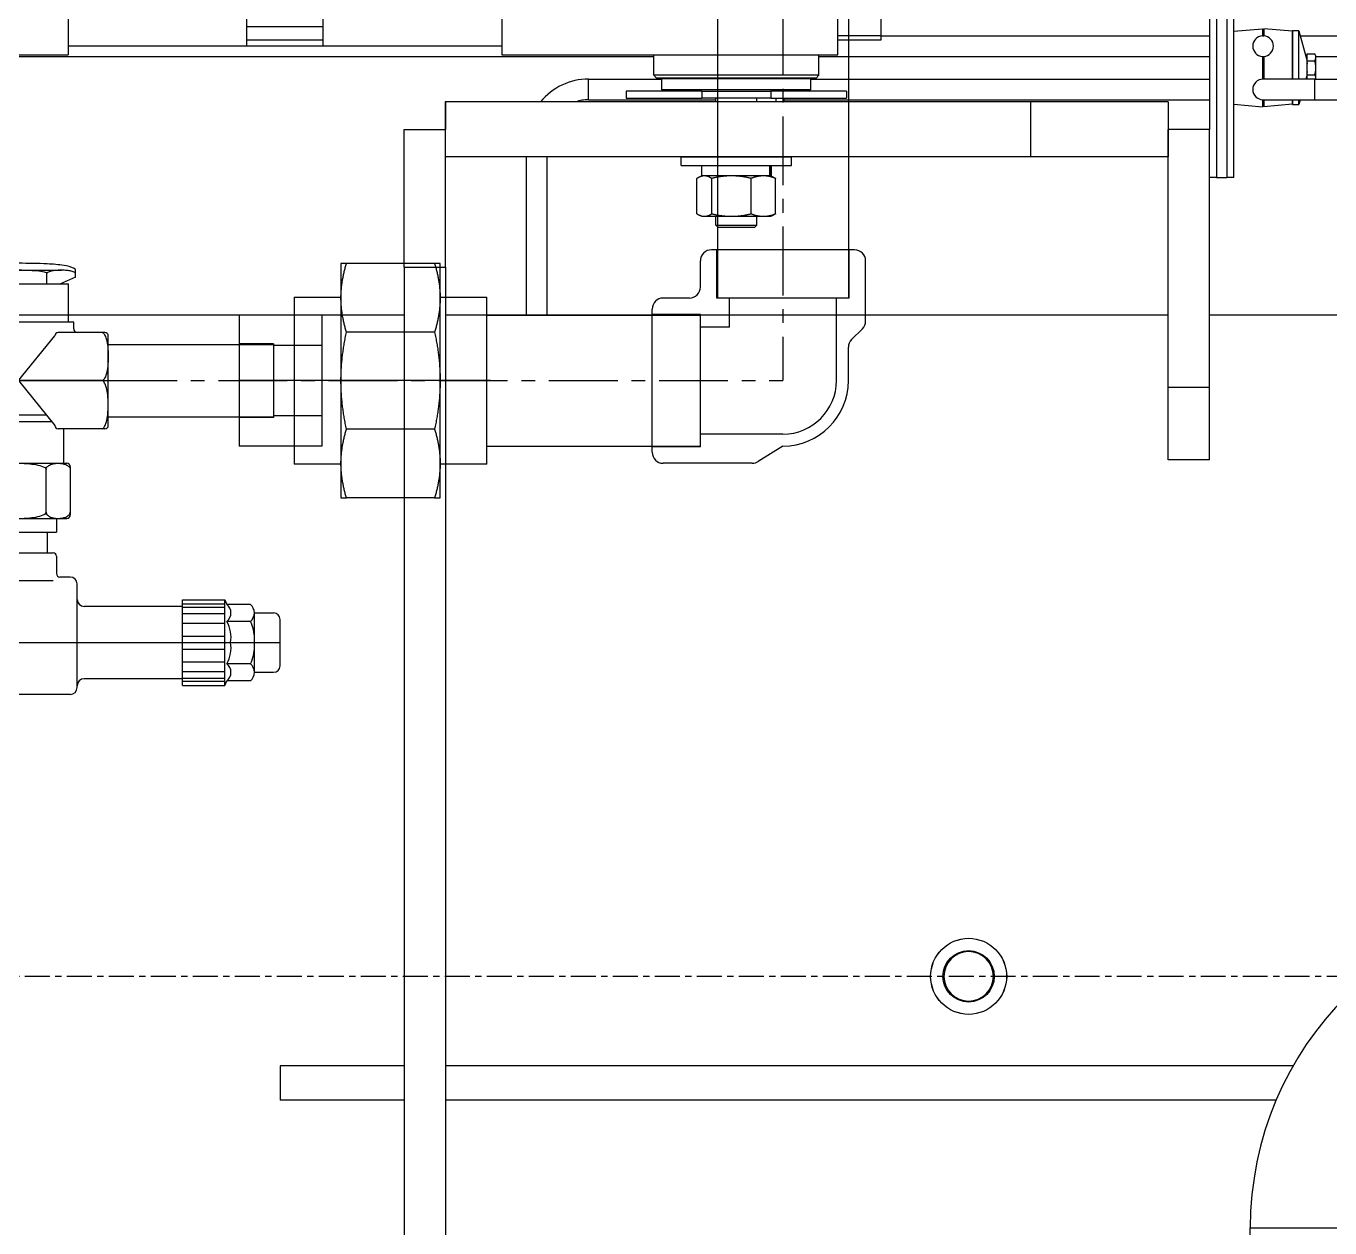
# Model space of a CAD drawing. Header units: inches. Extents: x -883 to 808, y -248 to 1051.
# Drawn here: x 266.27 to 289.94, y -154.24 to -132.43 of the extents above; entities that cross this region are included whole.
import ezdxf
from ezdxf.enums import TextEntityAlignment as Align

# ---------------------------------------------------------------- set-up
doc = ezdxf.new("R2010")
doc.units = ezdxf.units.IN
doc.header["$MEASUREMENT"] = 0
doc.linetypes.add('CENTER', pattern=[2, 1.25, -0.25, 0.25, -0.25])
doc.linetypes.add('CHAIN', pattern=[0.7087, 0.4724, -0.0591, 0.1181, -0.0591])
doc.layers.get('0').update_dxf_attribs({"linetype": 'CONTINUOUS'})
doc.layers.add('EQUIPMENT - COMPRESSORS', color=41, linetype='CONTINUOUS')
doc.layers.add('P-RV', color=193, linetype='CONTINUOUS')
doc.styles.get("Standard").update_dxf_attribs({"font": 'simplex.shx', "width": 0.85})

# ---------------------------------------------------------------- blocks, each defined once
blk = doc.blocks.new('A$Ce5854fb8')
for p, q in [((38.129, 46.739), (38.129, 44.928)), ((41.377, 45.086), (41.377, 46.739)), ((42.755, 46.739), (42.755, 45.086)), ((46.003, 46.739), (46.003, 44.928)), ((52.105, 44.928), (52.105, 46.739)), ((52.892, 45.276), (52.892, 46.768)), ((58.854, 46.702), (58.854, 43.577)), ((58.979, 46.702), (58.979, 42.702)), ((59.169, 46.702), (59.169, 42.702)), ((59.294, 45.359), (59.294, 46.702)), ((42.755, 45.44), (41.377, 45.44)), ((52.892, 45.276), (52.105, 45.276)), ((52.892, 45.277), (58.854, 45.277)), ((52.892, 45.204), (52.892, 45.276)), ((59.294, 45.359), (59.814, 45.404)), ((59.294, 44.032), (59.294, 45.359)), ((59.814, 45.404), (59.814, 45.276)), ((59.814, 45.277), (59.838, 45.277)), ((60.357, 45.359), (59.838, 45.404)), ((59.838, 45.404), (59.838, 45.276)), ((60.357, 45.365), (60.357, 44.489)), ((60.475, 45.365), (60.357, 45.365)), ((60.357, 44.489), (60.357, 45.359)), ((60.475, 45.365), (60.628, 44.817)), ((60.475, 44.489), (60.475, 45.365)), ((60.5, 45.277), (66.445, 45.277)), ((41.377, 45.086), (38.129, 45.086)), ((41.377, 45.204), (42.755, 45.204)), ((42.755, 45.086), (41.377, 45.086)), ((46.003, 45.086), (42.755, 45.086)), ((52.105, 45.204), (52.892, 45.204)), ((21.73, 44.902), (48.762, 44.902)), ((32.026, 44.928), (38.129, 44.928)), ((46.003, 44.928), (52.105, 44.928)), ((48.763, 44.928), (48.762, 44.927)), ((51.762, 44.927), (48.762, 44.927)), ((48.762, 44.558), (48.762, 44.927)), ((51.76, 44.928), (51.762, 44.927)), ((51.762, 44.558), (51.762, 44.927)), ((51.762, 44.902), (58.854, 44.902)), ((59.814, 44.903), (59.814, 44.489)), ((59.814, 44.902), (59.838, 44.902)), ((59.838, 44.821), (59.814, 44.821)), ((59.838, 44.903), (59.838, 44.489)), ((60.604, 44.902), (60.628, 44.902)), ((60.628, 44.821), (60.627, 44.821)), ((60.628, 44.822), (60.628, 44.948)), ((60.628, 44.948), (60.765, 44.948)), ((60.628, 44.822), (60.765, 44.822)), ((60.628, 44.569), (60.628, 44.822)), ((60.784, 44.914), (60.765, 44.948)), ((60.784, 44.885), (60.784, 44.914)), ((60.784, 44.902), (66.445, 44.902)), ((60.784, 44.696), (60.784, 44.885)), ((51.762, 44.558), (48.762, 44.558)), ((48.812, 44.508), (48.762, 44.558)), ((51.712, 44.508), (48.812, 44.508)), ((51.712, 44.508), (51.762, 44.558)), ((59.838, 44.571), (59.814, 44.571)), ((60.628, 44.574), (60.604, 44.489)), ((60.628, 44.571), (60.627, 44.571)), ((60.628, 44.569), (60.765, 44.569)), ((60.628, 44.489), (60.628, 44.569)), ((60.784, 44.506), (60.784, 44.696)), ((60.784, 44.489), (60.784, 44.506)), ((47.578, 44.114), (47.578, 44.489)), ((47.578, 44.489), (48.912, 44.489)), ((48.262, 44.269), (48.262, 44.144)), ((49.637, 44.269), (48.262, 44.269)), ((51.612, 44.496), (48.912, 44.496)), ((48.912, 44.294), (48.912, 44.496)), ((51.612, 44.294), (48.912, 44.294)), ((48.937, 44.269), (48.912, 44.294)), ((49.637, 44.269), (49.637, 44.144)), ((49.637, 44.269), (50.887, 44.269)), ((50.887, 44.269), (50.887, 44.144)), ((52.262, 44.269), (50.887, 44.269)), ((51.587, 44.269), (51.612, 44.294)), ((51.612, 44.294), (51.612, 44.496)), ((51.612, 44.489), (58.854, 44.489)), ((52.262, 44.269), (52.262, 44.144)), ((59.825, 44.489), (59.814, 44.489)), ((60.763, 44.489), (59.825, 44.489)), ((60.763, 44.114), (60.763, 44.489)), ((60.763, 44.489), (67.784, 44.489)), ((55.604, 44.077), (44.979, 44.077)), ((44.979, 44.077), (44.979, 43.577)), ((55.605, 44.077), (44.98, 44.077)), ((44.98, 44.077), (44.98, 43.577)), ((55.605, 44.077), (44.98, 44.077)), ((44.98, 44.077), (44.98, 43.577)), ((47.578, 44.114), (49.887, 44.114)), ((48.262, 44.144), (49.637, 44.144)), ((50.887, 44.144), (49.637, 44.144)), ((49.887, 44.077), (49.887, 44.144)), ((50.637, 44.077), (50.637, 44.144)), ((50.887, 44.144), (52.262, 44.144)), ((50.982, 44.144), (50.982, 44.077)), ((51.107, 44.144), (51.107, 44.077)), ((51.133, 44.077), (51.133, 44.144)), ((51.133, 44.114), (58.854, 44.114)), ((55.604, 44.077), (55.604, 43.077)), ((55.605, 44.077), (55.605, 43.077)), ((58.105, 44.077), (55.605, 44.077)), ((55.605, 44.077), (55.605, 43.077)), ((58.105, 44.077), (55.605, 44.077)), ((58.105, 44.077), (58.105, 43.077)), ((58.105, 44.077), (58.105, 43.077)), ((59.294, 42.702), (59.294, 44.032)), ((59.294, 44.032), (59.814, 43.987)), ((59.814, 44.115), (59.814, 43.987)), ((59.814, 44.114), (59.825, 44.114)), ((59.825, 44.114), (60.763, 44.114)), ((59.838, 44.114), (59.838, 43.987)), ((60.357, 44.032), (59.838, 43.987)), ((60.357, 44.032), (60.357, 44.114)), ((60.357, 44.114), (60.357, 44.026)), ((60.475, 44.026), (60.475, 44.114)), ((60.5, 44.114), (60.475, 44.026)), ((60.763, 44.114), (67.784, 44.114)), ((60.357, 44.026), (60.475, 44.026)), ((44.23, 41.077), (44.23, 43.577)), ((44.23, 43.577), (44.98, 43.577)), ((44.23, 41.077), (44.23, 43.577)), ((44.23, 43.577), (44.98, 43.577)), ((44.98, 41.077), (44.98, 43.577)), ((44.98, 41.077), (44.98, 43.577)), ((58.854, 43.577), (58.105, 43.577)), ((58.855, 43.577), (58.105, 43.577)), ((58.105, 38.889), (58.105, 43.577)), ((58.855, 43.577), (58.105, 43.577)), ((58.105, 38.889), (58.105, 43.577)), ((58.854, 38.889), (58.854, 43.577)), ((58.855, 38.889), (58.855, 43.577)), ((58.855, 38.889), (58.855, 43.577)), ((55.604, 43.077), (44.98, 43.077)), ((55.605, 43.077), (44.98, 43.077)), ((55.605, 43.077), (44.98, 43.077)), ((46.453, 40.202), (46.453, 43.077)), ((46.828, 40.202), (46.828, 43.077)), ((49.262, 43.077), (51.262, 43.077)), ((49.262, 42.921), (49.262, 43.077)), ((49.262, 42.921), (51.262, 42.921)), ((49.629, 42.921), (49.629, 42.733)), ((49.887, 43.077), (49.887, 43.077)), ((50.637, 43.077), (50.637, 43.077)), ((50.873, 42.733), (50.873, 42.921)), ((50.888, 42.921), (50.888, 42.733)), ((50.894, 42.921), (50.894, 42.733)), ((51.262, 42.921), (51.262, 43.077)), ((58.105, 43.077), (55.605, 43.077)), ((58.105, 43.077), (55.605, 43.077)), ((58.104, 38.889), (58.104, 43.077)), ((49.547, 42.044), (49.547, 42.687)), ((49.637, 42.733), (49.589, 42.71)), ((50.873, 42.733), (49.629, 42.733)), ((49.816, 42.044), (49.816, 42.687)), ((50.53, 42.044), (50.53, 42.687)), ((50.881, 42.733), (50.873, 42.733)), ((50.888, 42.733), (50.881, 42.733)), ((50.887, 42.733), (50.935, 42.71)), ((50.894, 42.733), (50.888, 42.733)), ((50.976, 42.044), (50.976, 42.687)), ((58.979, 42.702), (58.855, 42.702)), ((58.979, 42.702), (59.169, 42.702)), ((59.294, 42.702), (59.169, 42.702)), ((49.637, 41.999), (49.589, 42.021)), ((49.637, 41.999), (49.682, 41.999)), ((49.682, 41.999), (50.173, 41.999)), ((49.887, 41.841), (49.887, 41.999)), ((50.173, 41.999), (50.753, 41.999)), ((50.637, 41.841), (50.637, 41.999)), ((50.753, 41.999), (50.887, 41.999)), ((50.887, 41.999), (50.935, 42.021)), ((49.887, 41.841), (50.637, 41.841)), ((49.934, 41.795), (49.887, 41.841)), ((50.59, 41.795), (49.934, 41.795)), ((50.59, 41.795), (50.637, 41.841)), ((44.23, 41.077), (44.23, 1.952)), ((44.23, 41.077), (44.98, 41.077)), ((44.23, 41.077), (44.23, 1.952)), ((44.23, 41.077), (44.98, 41.077)), ((44.98, 41.077), (44.98, 1.952)), ((44.98, 41.077), (44.98, 1.952)), ((44.23, 40.202), (19.54, 40.202)), ((44.23, 40.202), (19.54, 40.202)), ((44.23, 40.202), (19.54, 40.202)), ((58.104, 40.202), (44.98, 40.202)), ((58.104, 40.202), (44.98, 40.202)), ((58.104, 40.202), (44.98, 40.202)), ((88.15, 40.202), (58.855, 40.202)), ((88.15, 40.202), (58.855, 40.202)), ((88.15, 40.202), (58.855, 40.202)), ((58.854, 38.889), (58.104, 38.889)), ((58.104, 37.577), (58.104, 38.889)), ((58.855, 38.889), (58.105, 38.889)), ((58.105, 37.577), (58.105, 38.889)), ((58.855, 38.889), (58.105, 38.889)), ((58.105, 37.577), (58.105, 38.889)), ((58.854, 37.577), (58.854, 38.889)), ((58.855, 37.577), (58.855, 38.889)), ((58.855, 37.577), (58.855, 38.889)), ((58.854, 37.577), (58.104, 37.577)), ((58.855, 37.577), (58.105, 37.577)), ((58.855, 37.577), (58.105, 37.577)), ((41.979, 26.577), (41.979, 25.952)), ((44.23, 26.577), (41.979, 26.577)), ((60.371, 26.577), (44.98, 26.577)), ((44.23, 25.952), (41.979, 25.952)), ((60.062, 25.952), (44.98, 25.952)), ((59.592, 23.635), (61.492, 23.635)), ((59.592, 10.202), (59.592, 23.635))]:
    blk.add_line(p, q)
at = {"linetype": 'CHAIN', "ltscale": 0.952448}
blk.add_line((125.476, 28.202), (0, 28.202), dxfattribs=at)
for centre, radius in [((54.479, 28.202), 0.69), ((54.48, 28.202), 0.69), ((54.48, 28.202), 0.69), ((54.479, 28.202), 0.466), ((54.48, 28.202), 0.466), ((54.48, 28.202), 0.466)]:
    blk.add_circle(centre, radius)
for centre, radius, start, end in [((59.825, 45.089), 0.187, 93.6211, 266.3789), ((59.826, 45.089), 0.187, 273.6211, 86.3789), ((48.937, 44.496), 0.025, 150.4859, 180), ((51.587, 44.496), 0.025, 0, 29.5141), ((47.578, 43.364), 1.125, 90, 140.6961), ((59.825, 44.302), 0.187, 90, 270), ((47.578, 43.364), 0.75, 90, 108.1675), ((65.542, 23.635), 5.95, 90, 180), ((54.48, 28.202), 0.449, 90.0319, 270), ((54.48, 28.202), 0.449, 90.0319, 270), ((54.479, 28.202), 0.449, 270, 89.9681)]:
    blk.add_arc(centre, radius, start, end)
blk.add_ellipse((60.662, 44.696), major_axis=(0, 0.138), ratio=0.31535, start_param=0.889388, end_param=2.252204)
for points, weights in [([(60.784, 44.885), (60.784, 44.914), (60.765, 44.948)], [1, 1.04314139574, 1.01001874936]), ([(60.765, 44.822), (60.784, 44.856), (60.784, 44.885)], [1.01001874936, 1.04314139574, 1]), ([(60.784, 44.696), (60.784, 44.754), (60.765, 44.822)], [1, 1.04314139574, 1.01001874936]), ([(60.765, 44.569), (60.784, 44.637), (60.784, 44.696)], [1.01001874936, 1.04314139574, 1]), ([(60.784, 44.506), (60.784, 44.535), (60.765, 44.569)], [1, 1.04314139574, 1.01001874936]), ([(60.783, 44.489), (60.784, 44.498), (60.784, 44.506)], [1.01799252695, 1.01189528116, 1]), ([(49.682, 42.733), (49.619, 42.733), (49.547, 42.687)], [1, 1.0379548493, 1]), ([(49.816, 42.687), (49.744, 42.733), (49.682, 42.733)], [1, 1.0379548493, 1]), ([(50.173, 42.733), (50.007, 42.733), (49.816, 42.687)], [1, 1.0379548493, 1]), ([(50.53, 42.687), (50.339, 42.733), (50.173, 42.733)], [1, 1.0379548493, 1]), ([(50.753, 42.733), (50.65, 42.733), (50.53, 42.687)], [1, 1.0379548493, 1]), ([(50.976, 42.687), (50.857, 42.733), (50.753, 42.733)], [1, 1.0379548493, 1]), ([(50.935, 42.71), (50.955, 42.701), (50.976, 42.687)], [1.01557559017, 1.01094262176, 1]), ([(49.547, 42.044), (49.619, 41.999), (49.682, 41.999)], [1, 1.0379548493, 1]), ([(49.682, 41.999), (49.744, 41.999), (49.816, 42.044)], [1, 1.0379548493, 1]), ([(49.816, 42.044), (50.007, 41.999), (50.173, 41.999)], [1, 1.0379548493, 1]), ([(50.173, 41.999), (50.339, 41.999), (50.53, 42.044)], [1, 1.0379548493, 1]), ([(50.53, 42.044), (50.65, 41.999), (50.753, 41.999)], [1, 1.0379548493, 1]), ([(50.753, 41.999), (50.857, 41.999), (50.976, 42.044)], [1, 1.0379548493, 1]), ([(50.976, 42.044), (50.955, 42.03), (50.935, 42.021)], [1, 1.01094262176, 1.01557559017])]:
    blk.add_rational_spline(points, weights, degree=2)
blk = doc.blocks.new('2 UNION - SIDE VIEW')
for p, q in [((-0.9, 2.125), (-0.9, 1.503)), ((-0.799, 2.125), (-0.9, 2.125)), ((-0.86, 1.891), (-0.856, 1.909)), ((-0.856, 1.909), (-0.852, 1.927)), ((-0.852, 1.927), (-0.848, 1.945)), ((-0.848, 1.945), (-0.844, 1.962)), ((-0.844, 1.962), (-0.84, 1.98)), ((-0.84, 1.98), (-0.835, 1.998)), ((-0.835, 1.998), (-0.83, 2.016)), ((-0.83, 2.016), (-0.826, 2.034)), ((-0.826, 2.034), (-0.821, 2.052)), ((-0.821, 2.052), (-0.815, 2.07)), ((-0.815, 2.07), (-0.81, 2.088)), ((-0.81, 2.088), (-0.805, 2.107)), ((-0.805, 2.107), (-0.799, 2.125)), ((0.799, 2.125), (-0.799, 2.125)), ((0.799, 2.125), (0.805, 2.107)), ((0.9, 2.125), (0.799, 2.125)), ((0.805, 2.107), (0.81, 2.088)), ((0.81, 2.088), (0.815, 2.07)), ((0.815, 2.07), (0.821, 2.052)), ((0.821, 2.052), (0.826, 2.034)), ((0.826, 2.034), (0.83, 2.016)), ((0.83, 2.016), (0.835, 1.998)), ((0.835, 1.998), (0.84, 1.98)), ((0.84, 1.98), (0.844, 1.962)), ((0.844, 1.962), (0.848, 1.945)), ((0.848, 1.945), (0.852, 1.927)), ((0.852, 1.927), (0.856, 1.909)), ((0.856, 1.909), (0.86, 1.891)), ((0.9, 1.503), (0.9, 2.125)), ((-0.895, 1.645), (-0.893, 1.662)), ((-0.893, 1.662), (-0.891, 1.68)), ((-0.891, 1.68), (-0.89, 1.698)), ((-0.89, 1.698), (-0.888, 1.715)), ((-0.888, 1.715), (-0.886, 1.733)), ((-0.886, 1.733), (-0.883, 1.75)), ((-0.883, 1.75), (-0.881, 1.768)), ((-0.881, 1.768), (-0.878, 1.785)), ((-0.878, 1.785), (-0.876, 1.803)), ((-0.876, 1.803), (-0.873, 1.821)), ((-0.873, 1.821), (-0.87, 1.838)), ((-0.87, 1.838), (-0.867, 1.856)), ((-0.867, 1.856), (-0.863, 1.874)), ((-0.863, 1.874), (-0.86, 1.891)), ((0.86, 1.891), (0.863, 1.874)), ((0.863, 1.874), (0.867, 1.856)), ((0.867, 1.856), (0.87, 1.838)), ((0.87, 1.838), (0.873, 1.821)), ((0.873, 1.821), (0.876, 1.803)), ((0.876, 1.803), (0.878, 1.785)), ((0.878, 1.785), (0.881, 1.768)), ((0.881, 1.768), (0.883, 1.75)), ((0.883, 1.75), (0.886, 1.733)), ((0.886, 1.733), (0.888, 1.715)), ((0.888, 1.715), (0.89, 1.698)), ((0.89, 1.698), (0.891, 1.68)), ((0.891, 1.68), (0.893, 1.662)), ((0.893, 1.662), (0.895, 1.645)), ((-1.75, 1.516), (-1.75, -1.516)), ((-1.75, 1.516), (-0.9, 1.516)), ((-0.9, 1.538), (-0.899, 1.556)), ((-0.9, 1.52), (-0.9, 1.538)), ((-0.9, 1.503), (-0.9, 1.52)), ((-0.9, 1.503), (-0.9, 0)), ((-0.9, 1.485), (-0.9, 1.503)), ((-0.9, 1.467), (-0.9, 1.485)), ((-0.899, 1.449), (-0.9, 1.467)), ((-0.899, 1.574), (-0.898, 1.592)), ((-0.899, 1.556), (-0.899, 1.574)), ((-0.899, 1.431), (-0.899, 1.449)), ((-0.898, 1.414), (-0.899, 1.431)), ((-0.898, 1.592), (-0.897, 1.609)), ((-0.897, 1.609), (-0.896, 1.627)), ((-0.896, 1.627), (-0.895, 1.645)), ((0.895, 1.645), (0.896, 1.627)), ((0.896, 1.627), (0.897, 1.609)), ((0.897, 1.609), (0.898, 1.592)), ((0.898, 1.592), (0.899, 1.574)), ((0.899, 1.431), (0.898, 1.414)), ((0.899, 1.574), (0.899, 1.556)), ((0.899, 1.556), (0.9, 1.538)), ((0.9, 1.467), (0.899, 1.449)), ((0.899, 1.449), (0.899, 1.431)), ((0.9, 1.538), (0.9, 1.52)), ((0.9, 1.52), (0.9, 1.503)), ((0.9, 1.516), (1.75, 1.516)), ((0.9, 1.503), (0.9, 1.485)), ((0.9, 0), (0.9, 1.503)), ((0.9, 1.485), (0.9, 1.467)), ((1.75, -1.516), (1.75, 1.516)), ((-0.897, 1.396), (-0.898, 1.414)), ((-0.896, 1.378), (-0.897, 1.396)), ((-0.895, 1.361), (-0.896, 1.378)), ((-0.893, 1.343), (-0.895, 1.361)), ((-0.891, 1.325), (-0.893, 1.343)), ((-0.89, 1.308), (-0.891, 1.325)), ((-0.888, 1.29), (-0.89, 1.308)), ((-0.886, 1.272), (-0.888, 1.29)), ((-0.883, 1.255), (-0.886, 1.272)), ((-0.881, 1.237), (-0.883, 1.255)), ((-0.878, 1.22), (-0.881, 1.237)), ((-0.876, 1.202), (-0.878, 1.22)), ((-0.873, 1.185), (-0.876, 1.202)), ((-0.87, 1.167), (-0.873, 1.185)), ((0.873, 1.185), (0.87, 1.167)), ((0.876, 1.202), (0.873, 1.185)), ((0.878, 1.22), (0.876, 1.202)), ((0.881, 1.237), (0.878, 1.22)), ((0.883, 1.255), (0.881, 1.237)), ((0.886, 1.272), (0.883, 1.255)), ((0.888, 1.29), (0.886, 1.272)), ((0.89, 1.308), (0.888, 1.29)), ((0.891, 1.325), (0.89, 1.308)), ((0.893, 1.343), (0.891, 1.325)), ((0.895, 1.361), (0.893, 1.343)), ((0.896, 1.378), (0.895, 1.361)), ((0.897, 1.396), (0.896, 1.378)), ((0.898, 1.414), (0.897, 1.396)), ((-0.867, 1.149), (-0.87, 1.167)), ((-0.863, 1.132), (-0.867, 1.149)), ((-0.86, 1.114), (-0.863, 1.132)), ((-0.856, 1.096), (-0.86, 1.114)), ((-0.852, 1.078), (-0.856, 1.096)), ((-0.848, 1.061), (-0.852, 1.078)), ((-0.844, 1.043), (-0.848, 1.061)), ((-0.84, 1.025), (-0.844, 1.043)), ((-0.835, 1.007), (-0.84, 1.025)), ((-0.83, 0.989), (-0.835, 1.007)), ((-0.826, 0.971), (-0.83, 0.989)), ((-0.821, 0.953), (-0.826, 0.971)), ((-0.815, 0.935), (-0.821, 0.953)), ((0.821, 0.953), (0.815, 0.935)), ((0.826, 0.971), (0.821, 0.953)), ((0.83, 0.989), (0.826, 0.971)), ((0.835, 1.007), (0.83, 0.989)), ((0.84, 1.025), (0.835, 1.007)), ((0.844, 1.043), (0.84, 1.025)), ((0.848, 1.061), (0.844, 1.043)), ((0.852, 1.078), (0.848, 1.061)), ((0.856, 1.096), (0.852, 1.078)), ((0.86, 1.114), (0.856, 1.096)), ((0.863, 1.132), (0.86, 1.114)), ((0.867, 1.149), (0.863, 1.132)), ((0.87, 1.167), (0.867, 1.149)), ((-0.835, 0.701), (-0.83, 0.726)), ((-0.83, 0.726), (-0.826, 0.752)), ((-0.826, 0.752), (-0.821, 0.777)), ((-0.821, 0.777), (-0.815, 0.803)), ((-0.81, 0.917), (-0.815, 0.935)), ((-0.815, 0.803), (-0.81, 0.829)), ((-0.805, 0.899), (-0.81, 0.917)), ((-0.81, 0.829), (-0.805, 0.854)), ((-0.799, 0.88), (-0.805, 0.899)), ((-0.805, 0.854), (-0.799, 0.88)), ((0.799, 0.88), (-0.799, 0.88)), ((0.805, 0.899), (0.799, 0.88)), ((0.799, 0.88), (0.805, 0.854)), ((0.81, 0.917), (0.805, 0.899)), ((0.805, 0.854), (0.81, 0.829)), ((0.815, 0.935), (0.81, 0.917)), ((0.81, 0.829), (0.815, 0.803)), ((0.815, 0.803), (0.821, 0.777)), ((0.821, 0.777), (0.826, 0.752)), ((0.826, 0.752), (0.83, 0.726)), ((0.83, 0.726), (0.835, 0.701)), ((-0.873, 0.45), (-0.87, 0.475)), ((-0.87, 0.475), (-0.867, 0.5)), ((-0.867, 0.5), (-0.863, 0.525)), ((-0.863, 0.525), (-0.86, 0.55)), ((-0.86, 0.55), (-0.856, 0.575)), ((-0.856, 0.575), (-0.852, 0.6)), ((-0.852, 0.6), (-0.848, 0.625)), ((-0.848, 0.625), (-0.844, 0.65)), ((-0.844, 0.65), (-0.84, 0.675)), ((-0.84, 0.675), (-0.835, 0.701)), ((0.835, 0.701), (0.84, 0.675)), ((0.84, 0.675), (0.844, 0.65)), ((0.844, 0.65), (0.848, 0.625)), ((0.848, 0.625), (0.852, 0.6)), ((0.852, 0.6), (0.856, 0.575)), ((0.856, 0.575), (0.86, 0.55)), ((0.86, 0.55), (0.863, 0.525)), ((0.863, 0.525), (0.867, 0.5)), ((0.867, 0.5), (0.87, 0.475)), ((0.87, 0.475), (0.873, 0.45)), ((-0.893, 0.226), (-0.891, 0.251)), ((-0.891, 0.251), (-0.89, 0.276)), ((-0.89, 0.276), (-0.888, 0.301)), ((-0.888, 0.301), (-0.886, 0.325)), ((-0.886, 0.325), (-0.883, 0.35)), ((-0.883, 0.35), (-0.881, 0.375)), ((-0.881, 0.375), (-0.878, 0.4)), ((-0.878, 0.4), (-0.876, 0.425)), ((-0.876, 0.425), (-0.873, 0.45)), ((0.873, 0.45), (0.876, 0.425)), ((0.876, 0.425), (0.878, 0.4)), ((0.878, 0.4), (0.881, 0.375)), ((0.881, 0.375), (0.883, 0.35)), ((0.883, 0.35), (0.886, 0.325)), ((0.886, 0.325), (0.888, 0.301)), ((0.888, 0.301), (0.89, 0.276)), ((0.89, 0.276), (0.891, 0.251)), ((0.891, 0.251), (0.893, 0.226)), ((1.812, 0), (-1.812, 0)), ((-0.9, 0.051), (-0.899, 0.076)), ((-0.9, 0.025), (-0.9, 0.051)), ((-0.9, 0), (-0.9, 0.025)), ((-0.9, 0), (-0.9, -1.503)), ((-0.9, -0.025), (-0.9, 0)), ((-0.899, 0.101), (-0.898, 0.126)), ((-0.899, 0.076), (-0.899, 0.101)), ((-0.898, 0.126), (-0.897, 0.151)), ((-0.897, 0.151), (-0.896, 0.176)), ((-0.896, 0.176), (-0.895, 0.201)), ((-0.895, 0.201), (-0.893, 0.226)), ((0.893, 0.226), (0.895, 0.201)), ((0.895, 0.201), (0.896, 0.176)), ((0.896, 0.176), (0.897, 0.151)), ((0.897, 0.151), (0.898, 0.126)), ((0.898, 0.126), (0.899, 0.101)), ((0.899, 0.101), (0.899, 0.076)), ((0.899, 0.076), (0.9, 0.051)), ((0.9, 0.051), (0.9, 0.025)), ((0.9, 0.025), (0.9, 0)), ((0.9, 0), (0.9, -0.025)), ((0.9, -1.503), (0.9, 0)), ((-0.9, -0.051), (-0.9, -0.025)), ((-0.899, -0.076), (-0.9, -0.051)), ((-0.899, -0.101), (-0.899, -0.076)), ((-0.898, -0.126), (-0.899, -0.101)), ((-0.897, -0.151), (-0.898, -0.126)), ((-0.896, -0.176), (-0.897, -0.151)), ((-0.895, -0.201), (-0.896, -0.176)), ((-0.893, -0.226), (-0.895, -0.201)), ((-0.891, -0.251), (-0.893, -0.226)), ((0.893, -0.226), (0.891, -0.251)), ((0.895, -0.201), (0.893, -0.226)), ((0.896, -0.176), (0.895, -0.201)), ((0.897, -0.151), (0.896, -0.176)), ((0.898, -0.126), (0.897, -0.151)), ((0.899, -0.101), (0.898, -0.126)), ((0.9, -0.051), (0.899, -0.076)), ((0.899, -0.076), (0.899, -0.101)), ((0.9, -0.025), (0.9, -0.051)), ((-0.89, -0.276), (-0.891, -0.251)), ((-0.888, -0.301), (-0.89, -0.276)), ((-0.886, -0.325), (-0.888, -0.301)), ((-0.883, -0.35), (-0.886, -0.325)), ((-0.881, -0.375), (-0.883, -0.35)), ((-0.878, -0.4), (-0.881, -0.375)), ((-0.876, -0.425), (-0.878, -0.4)), ((-0.873, -0.45), (-0.876, -0.425)), ((-0.87, -0.475), (-0.873, -0.45)), ((0.873, -0.45), (0.87, -0.475)), ((0.876, -0.425), (0.873, -0.45)), ((0.878, -0.4), (0.876, -0.425)), ((0.881, -0.375), (0.878, -0.4)), ((0.883, -0.35), (0.881, -0.375)), ((0.886, -0.325), (0.883, -0.35)), ((0.888, -0.301), (0.886, -0.325)), ((0.89, -0.276), (0.888, -0.301)), ((0.891, -0.251), (0.89, -0.276)), ((-0.867, -0.5), (-0.87, -0.475)), ((-0.863, -0.525), (-0.867, -0.5)), ((-0.86, -0.55), (-0.863, -0.525)), ((-0.856, -0.575), (-0.86, -0.55)), ((-0.852, -0.6), (-0.856, -0.575)), ((-0.848, -0.625), (-0.852, -0.6)), ((-0.844, -0.65), (-0.848, -0.625)), ((-0.84, -0.675), (-0.844, -0.65)), ((-0.835, -0.701), (-0.84, -0.675)), ((-0.83, -0.726), (-0.835, -0.701)), ((0.835, -0.701), (0.83, -0.726)), ((0.84, -0.675), (0.835, -0.701)), ((0.844, -0.65), (0.84, -0.675)), ((0.848, -0.625), (0.844, -0.65)), ((0.852, -0.6), (0.848, -0.625)), ((0.856, -0.575), (0.852, -0.6)), ((0.86, -0.55), (0.856, -0.575)), ((0.863, -0.525), (0.86, -0.55)), ((0.867, -0.5), (0.863, -0.525)), ((0.87, -0.475), (0.867, -0.5)), ((-0.826, -0.752), (-0.83, -0.726)), ((-0.821, -0.777), (-0.826, -0.752)), ((-0.815, -0.803), (-0.821, -0.777)), ((-0.821, -0.953), (-0.815, -0.935)), ((-0.81, -0.829), (-0.815, -0.803)), ((-0.815, -0.935), (-0.81, -0.917)), ((-0.805, -0.854), (-0.81, -0.829)), ((-0.81, -0.917), (-0.805, -0.899)), ((-0.799, -0.88), (-0.805, -0.854)), ((-0.805, -0.899), (-0.799, -0.88)), ((0.799, -0.88), (-0.799, -0.88)), ((0.805, -0.854), (0.799, -0.88)), ((0.799, -0.88), (0.805, -0.899)), ((0.81, -0.829), (0.805, -0.854)), ((0.805, -0.899), (0.81, -0.917)), ((0.815, -0.803), (0.81, -0.829)), ((0.81, -0.917), (0.815, -0.935)), ((0.821, -0.777), (0.815, -0.803)), ((0.815, -0.935), (0.821, -0.953)), ((0.826, -0.752), (0.821, -0.777)), ((0.83, -0.726), (0.826, -0.752)), ((-0.873, -1.185), (-0.87, -1.167)), ((-0.87, -1.167), (-0.867, -1.149)), ((-0.867, -1.149), (-0.863, -1.132)), ((-0.863, -1.132), (-0.86, -1.114)), ((-0.86, -1.114), (-0.856, -1.096)), ((-0.856, -1.096), (-0.852, -1.078)), ((-0.852, -1.078), (-0.848, -1.061)), ((-0.848, -1.061), (-0.844, -1.043)), ((-0.844, -1.043), (-0.84, -1.025)), ((-0.84, -1.025), (-0.835, -1.007)), ((-0.835, -1.007), (-0.83, -0.989)), ((-0.83, -0.989), (-0.826, -0.971)), ((-0.826, -0.971), (-0.821, -0.953)), ((0.821, -0.953), (0.826, -0.971)), ((0.826, -0.971), (0.83, -0.989)), ((0.83, -0.989), (0.835, -1.007)), ((0.835, -1.007), (0.84, -1.025)), ((0.84, -1.025), (0.844, -1.043)), ((0.844, -1.043), (0.848, -1.061)), ((0.848, -1.061), (0.852, -1.078)), ((0.852, -1.078), (0.856, -1.096)), ((0.856, -1.096), (0.86, -1.114)), ((0.86, -1.114), (0.863, -1.132)), ((0.863, -1.132), (0.867, -1.149)), ((0.867, -1.149), (0.87, -1.167)), ((0.87, -1.167), (0.873, -1.185)), ((-0.899, -1.431), (-0.898, -1.414)), ((-0.898, -1.414), (-0.897, -1.396)), ((-0.897, -1.396), (-0.896, -1.378)), ((-0.896, -1.378), (-0.895, -1.361)), ((-0.895, -1.361), (-0.893, -1.343)), ((-0.893, -1.343), (-0.891, -1.325)), ((-0.891, -1.325), (-0.89, -1.308)), ((-0.89, -1.308), (-0.888, -1.29)), ((-0.888, -1.29), (-0.886, -1.272)), ((-0.886, -1.272), (-0.883, -1.255)), ((-0.883, -1.255), (-0.881, -1.237)), ((-0.881, -1.237), (-0.878, -1.22)), ((-0.878, -1.22), (-0.876, -1.202)), ((-0.876, -1.202), (-0.873, -1.185)), ((0.873, -1.185), (0.876, -1.202)), ((0.876, -1.202), (0.878, -1.22)), ((0.878, -1.22), (0.881, -1.237)), ((0.881, -1.237), (0.883, -1.255)), ((0.883, -1.255), (0.886, -1.272)), ((0.886, -1.272), (0.888, -1.29)), ((0.888, -1.29), (0.89, -1.308)), ((0.89, -1.308), (0.891, -1.325)), ((0.891, -1.325), (0.893, -1.343)), ((0.893, -1.343), (0.895, -1.361)), ((0.895, -1.361), (0.896, -1.378)), ((0.896, -1.378), (0.897, -1.396)), ((0.897, -1.396), (0.898, -1.414)), ((0.898, -1.414), (0.899, -1.431)), ((-0.9, -1.516), (-1.75, -1.516)), ((-0.9, -1.467), (-0.899, -1.449)), ((-0.9, -1.485), (-0.9, -1.467)), ((-0.9, -1.503), (-0.9, -1.485)), ((-0.9, -1.503), (-0.9, -2.125)), ((-0.9, -1.52), (-0.9, -1.503)), ((-0.9, -1.538), (-0.9, -1.52)), ((-0.899, -1.556), (-0.9, -1.538)), ((-0.899, -1.449), (-0.899, -1.431)), ((-0.899, -1.574), (-0.899, -1.556)), ((-0.898, -1.592), (-0.899, -1.574)), ((-0.897, -1.609), (-0.898, -1.592)), ((-0.896, -1.627), (-0.897, -1.609)), ((-0.895, -1.645), (-0.896, -1.627)), ((-0.893, -1.662), (-0.895, -1.645)), ((0.895, -1.645), (0.893, -1.662)), ((0.896, -1.627), (0.895, -1.645)), ((0.897, -1.609), (0.896, -1.627)), ((0.898, -1.592), (0.897, -1.609)), ((0.899, -1.574), (0.898, -1.592)), ((0.899, -1.431), (0.899, -1.449)), ((0.899, -1.449), (0.9, -1.467)), ((0.9, -1.538), (0.899, -1.556)), ((0.899, -1.556), (0.899, -1.574)), ((0.9, -1.467), (0.9, -1.485)), ((0.9, -1.485), (0.9, -1.503)), ((0.9, -1.503), (0.9, -1.52)), ((0.9, -2.125), (0.9, -1.503)), ((1.75, -1.516), (0.9, -1.516)), ((0.9, -1.52), (0.9, -1.538)), ((-0.891, -1.68), (-0.893, -1.662)), ((-0.89, -1.698), (-0.891, -1.68)), ((-0.888, -1.715), (-0.89, -1.698)), ((-0.886, -1.733), (-0.888, -1.715)), ((-0.883, -1.75), (-0.886, -1.733)), ((-0.881, -1.768), (-0.883, -1.75)), ((-0.878, -1.785), (-0.881, -1.768)), ((-0.876, -1.803), (-0.878, -1.785)), ((-0.873, -1.821), (-0.876, -1.803)), ((-0.87, -1.838), (-0.873, -1.821)), ((-0.867, -1.856), (-0.87, -1.838)), ((-0.863, -1.874), (-0.867, -1.856)), ((-0.86, -1.891), (-0.863, -1.874)), ((-0.856, -1.909), (-0.86, -1.891)), ((0.86, -1.891), (0.856, -1.909)), ((0.863, -1.874), (0.86, -1.891)), ((0.867, -1.856), (0.863, -1.874)), ((0.87, -1.838), (0.867, -1.856)), ((0.873, -1.821), (0.87, -1.838)), ((0.876, -1.803), (0.873, -1.821)), ((0.878, -1.785), (0.876, -1.803)), ((0.881, -1.768), (0.878, -1.785)), ((0.883, -1.75), (0.881, -1.768)), ((0.886, -1.733), (0.883, -1.75)), ((0.888, -1.715), (0.886, -1.733)), ((0.89, -1.698), (0.888, -1.715)), ((0.891, -1.68), (0.89, -1.698)), ((0.893, -1.662), (0.891, -1.68)), ((-0.9, -2.125), (-0.799, -2.125)), ((-0.852, -1.927), (-0.856, -1.909)), ((-0.848, -1.945), (-0.852, -1.927)), ((-0.844, -1.962), (-0.848, -1.945)), ((-0.84, -1.98), (-0.844, -1.962)), ((-0.835, -1.998), (-0.84, -1.98)), ((-0.83, -2.016), (-0.835, -1.998)), ((-0.826, -2.034), (-0.83, -2.016)), ((-0.821, -2.052), (-0.826, -2.034)), ((-0.815, -2.07), (-0.821, -2.052)), ((-0.81, -2.088), (-0.815, -2.07)), ((-0.805, -2.107), (-0.81, -2.088)), ((-0.799, -2.125), (-0.805, -2.107)), ((0.799, -2.125), (-0.799, -2.125)), ((0.805, -2.107), (0.799, -2.125)), ((0.799, -2.125), (0.9, -2.125)), ((0.81, -2.088), (0.805, -2.107)), ((0.815, -2.07), (0.81, -2.088)), ((0.821, -2.052), (0.815, -2.07)), ((0.826, -2.034), (0.821, -2.052)), ((0.83, -2.016), (0.826, -2.034)), ((0.835, -1.998), (0.83, -2.016)), ((0.84, -1.98), (0.835, -1.998)), ((0.844, -1.962), (0.84, -1.98)), ((0.848, -1.945), (0.844, -1.962)), ((0.852, -1.927), (0.848, -1.945)), ((0.856, -1.909), (0.852, -1.927))]:
    blk.add_line(p, q)
blk = doc.blocks.new('2 X 1 REDUCING INSERT')
for p, q in [((0, 1.1875), (1.5, 1.1875)), ((0, -1.1875), (0, 1.1875)), ((1.5, -1.1875), (1.5, 1.1875)), ((0, 0.639), (0.875, 0.639)), ((0.875, -0.668), (0.875, 0.668)), ((0.875, 0.668), (1.5, 0.668)), ((0, 0), (1.5, 0)), ((0, -0.639), (0.875, -0.639)), ((0.875, -0.668), (1.5, -0.668)), ((0, -1.1875), (1.5, -1.1875))]:
    blk.add_line(p, q)
blk = doc.blocks.new('2 90 ELL')
for p, q in [((0, 1.188), (0.451, 1.47)), ((0.557, 1.5), (2.175, 1.5)), ((1.5, 1.203), (2.375, 1.203)), ((1.5, 1.203), (1.5, -1.203)), ((2.375, 1.3), (2.375, -1.3)), ((0, 0.969), (1.5, 0.969)), ((-0.97, 0), (-0.97, -1.5)), ((-1.188, 0), (-1.188, -0.605)), ((-1.441, -0.941), (-1.246, -0.746)), ((-1.5, -1.083), (-1.5, -2.175)), ((0.969, -0.97), (0.969, -1.5)), ((0.969, -0.97), (1.5, -0.97)), ((1.5, -1.203), (2.375, -1.203)), ((-1.203, -1.5), (1.203, -1.5)), ((-1.203, -1.5), (-1.203, -2.375)), ((1.203, -1.5), (1.203, -2.375)), ((1.7, -1.5), (2.175, -1.5)), ((1.5, -1.7), (1.5, -2.175)), ((-1.3, -2.375), (1.3, -2.375))]:
    blk.add_line(p, q)
for centre, radius, start, end in [((0.557, 1.3), 0.2, 90, 122.0054), ((2.175, 1.3), 0.2, 0, 90), ((0, 0), 1.188, 90, 180), ((0, 0), 1.188, 90, 180), ((0, 0), 0.97, 90, 180), ((-1.387, -0.605), 0.2, 315, 0), ((-1.3, -1.083), 0.2, 135, 180), ((2.175, -1.3), 0.2, 270, 360), ((1.7, -1.7), 0.2, 90, 180), ((-1.3, -2.175), 0.2, 180, 270), ((1.3, -2.175), 0.2, 270, 0)]:
    blk.add_arc(centre, radius, start, end)
blk = doc.blocks.new('A$Cd012477f')
for p, q in [((1.63, 3.755), (1.63, 8.635)), ((5.26, 3.755), (5.26, 8.635)), ((0.596, 8.385), (0.596, 8.51)), ((0.596, 8.385), (0.864, 8.26)), ((2.414, 8.51), (0.846, 8.51)), ((1.113, 8.26), (1.113, 8.45)), ((2.147, 8.26), (2.147, 8.45)), ((2.664, 8.385), (2.396, 8.26)), ((2.664, 8.385), (2.664, 8.51)), ((4.226, 8.385), (4.226, 8.51)), ((4.226, 8.385), (4.494, 8.26)), ((4.476, 8.51), (6.044, 8.51)), ((4.743, 8.26), (4.743, 8.45)), ((5.777, 8.26), (5.777, 8.45)), ((6.294, 8.385), (6.026, 8.26)), ((6.294, 8.385), (6.294, 8.51)), ((2.539, 8.26), (0.721, 8.26)), ((0.721, 7.567), (0.721, 8.26)), ((2.539, 8.164), (2.539, 8.26)), ((2.664, 8.101), (2.601, 8.101)), ((4.226, 8.101), (4.289, 8.101)), ((4.351, 8.26), (6.169, 8.26)), ((4.351, 8.164), (4.351, 8.26)), ((6.169, 7.567), (6.169, 8.26)), ((2.539, 7.866), (2.539, 7.962)), ((4.351, 7.866), (4.351, 7.962)), ((2.539, 7.567), (2.539, 7.664)), ((2.664, 7.726), (2.601, 7.726)), ((4.226, 7.726), (4.289, 7.726)), ((4.351, 7.567), (4.351, 7.664)), ((0.062, 7.38), (0.909, 7.38)), ((0.628, 7.567), (2.57, 7.567)), ((0.628, 7.443), (0.628, 7.567)), ((2.57, 7.567), (2.57, 5.88)), ((6.263, 7.567), (4.32, 7.567)), ((4.32, 7.567), (4.32, 5.88)), ((6.828, 7.38), (5.981, 7.38)), ((6.263, 7.443), (6.263, 7.567)), ((0, 5.692), (0, 7.318)), ((1.63, 6.505), (0.971, 7.318)), ((5.26, 6.505), (5.919, 7.318)), ((6.89, 5.692), (6.89, 7.318)), ((2.57, 6.505), (0, 6.505)), ((0.113, 6.505), (1.63, 6.505)), ((1.63, 6.505), (0.971, 5.692)), ((4.32, 6.505), (6.89, 6.505)), ((6.777, 6.505), (5.26, 6.505)), ((5.26, 6.505), (5.919, 5.692)), ((1.022, 5.755), (2.445, 5.755)), ((1.123, 5.88), (2.57, 5.88)), ((2.445, 5.755), (2.57, 5.88)), ((2.445, 5.755), (2.445, 5.005)), ((5.767, 5.88), (4.32, 5.88)), ((4.445, 5.755), (4.32, 5.88)), ((5.868, 5.755), (4.445, 5.755)), ((4.445, 5.755), (4.445, 5.005)), ((0.062, 5.63), (0.909, 5.63)), ((0.815, 5.63), (0.815, 5.005)), ((6.828, 5.63), (5.981, 5.63)), ((6.075, 5.63), (6.075, 5.005)), ((2.508, 5.005), (0.753, 5.005)), ((4.383, 5.005), (6.138, 5.005)), ((0.69, 4.942), (0.69, 4.067)), ((1.13, 4.115), (1.13, 4.895)), ((2.13, 4.115), (2.13, 4.895)), ((2.57, 4.942), (2.57, 4.067)), ((4.32, 4.942), (4.32, 4.067)), ((4.76, 4.115), (4.76, 4.895)), ((5.76, 4.115), (5.76, 4.895)), ((6.2, 4.942), (6.2, 4.067)), ((2.508, 4.005), (0.753, 4.005)), ((0.94, 4.005), (0.94, 3.755)), ((2.32, 4.005), (2.32, 3.755)), ((4.383, 4.005), (6.138, 4.005)), ((4.57, 4.005), (4.57, 3.755)), ((5.95, 4.005), (5.95, 3.755)), ((2.32, 3.755), (0.94, 3.755)), ((1.105, 3.38), (1.105, 3.755)), ((2.155, 3.38), (2.155, 3.755)), ((4.57, 3.755), (5.95, 3.755)), ((4.735, 3.38), (4.735, 3.755)), ((5.785, 3.38), (5.785, 3.755)), ((0.94, 3.317), (0.94, 2.942)), ((1.003, 3.38), (2.258, 3.38)), ((1.63, 1.75), (1.63, 3.38)), ((2.32, 3.317), (2.32, 2.942)), ((4.57, 3.317), (4.57, 3.002)), ((4.633, 3.38), (5.888, 3.38)), ((5.26, 1.75), (5.26, 3.38)), ((5.95, 3.317), (5.95, 3.002)), ((0.973, 1.75), (0.973, 2.88)), ((1.003, 2.88), (2.258, 2.88)), ((2.287, 2.783), (2.287, 2.88)), ((2.662, 2.94), (4.508, 2.94)), ((4.633, 2.88), (5.888, 2.88)), ((6.2, 2.94), (6.013, 2.94)), ((2.537, 0.935), (2.537, 2.815)), ((6.325, 0.935), (6.325, 2.815)), ((8.237, 2.408), (6.45, 2.408)), ((8.237, 0.973), (8.237, 2.527)), ((8.237, 2.527), (9.004, 2.527)), ((8.237, 2.453), (9.004, 2.453)), ((8.237, 2.395), (9.004, 2.395)), ((9.004, 0.973), (9.004, 2.527)), ((9.004, 2.527), (9.045, 2.444)), ((9.47, 2.444), (9.045, 2.444)), ((8.237, 2.277), (9.004, 2.277)), ((9.47, 2.134), (9.045, 2.134)), ((9.543, 2.289), (9.893, 2.289)), ((9.543, 1.211), (9.543, 2.289)), ((10.01, 1.328), (10.01, 2.172)), ((8.237, 2.102), (9.004, 2.102)), ((1.63, 1.75), (10.01, 1.75)), ((4.01, 0), (4.01, 1.75)), ((8.237, 1.867), (9.004, 1.867)), ((8.237, 1.633), (9.004, 1.633)), ((8.237, 1.398), (9.004, 1.398)), ((8.237, 1.223), (9.004, 1.223)), ((9.47, 1.366), (9.045, 1.366)), ((9.543, 1.211), (9.893, 1.211)), ((1.63, 1.093), (2.412, 1.093)), ((8.237, 1.093), (6.45, 1.093)), ((8.237, 1.105), (9.004, 1.105)), ((8.237, 1.047), (9.004, 1.047)), ((8.237, 0.973), (9.004, 0.973)), ((9.004, 0.973), (9.045, 1.056)), ((9.47, 1.056), (9.045, 1.056)), ((2.662, 0.81), (3.29, 0.81)), ((3.353, 0.56), (3.353, 0.748)), ((4.668, 0.56), (4.668, 0.748)), ((6.2, 0.81), (4.73, 0.81)), ((3.32, 0.498), (3.32, 0.062)), ((3.383, 0.56), (4.638, 0.56)), ((4.7, 0.498), (4.7, 0.062)), ((3.383, 0), (4.638, 0))]:
    blk.add_line(p, q)
for points in [[(0.596, 8.51, -0.333267), (0.62, 8.541, -0.06103), (0.802, 8.598, -0.017574), (1.106, 8.624, -0.010202), (1.63, 8.635, -0.010202), (2.154, 8.624, -0.017574), (2.458, 8.598, -0.06103), (2.64, 8.541, -0.333267), (2.664, 8.51, -0.333267)], [(6.294, 8.51, 0.333267), (6.27, 8.541, 0.06103), (6.088, 8.598, 0.017574), (5.784, 8.624, 0.010202), (5.26, 8.635, 0.010202), (4.736, 8.624, 0.017574), (4.432, 8.598, 0.06103), (4.25, 8.541, 0.333267), (4.226, 8.51, 0.333267)], [(0.596, 8.45, -0.27157), (0.606, 8.467, -0.07071), (0.672, 8.492, -0.033019), (0.748, 8.505, -0.023929), (0.855, 8.51, -0.023929), (0.961, 8.505, -0.033019), (1.037, 8.492, -0.07071), (1.103, 8.467, -0.27157), (1.113, 8.45, -0.27157)], [(1.113, 8.45, -0.333969), (1.124, 8.465, -0.040595), (1.26, 8.492, -0.010514), (1.503, 8.505, -0.020198), (1.63, 8.51, -0.020198), (1.757, 8.505, -0.010514), (2, 8.492, -0.040595), (2.136, 8.465, -0.333969), (2.147, 8.45, -0.323066)], [(2.147, 8.45, -0.27157), (2.157, 8.467, -0.07071), (2.223, 8.492, -0.033019), (2.299, 8.505, -0.023929), (2.405, 8.51, -0.023929), (2.512, 8.505, -0.033019), (2.588, 8.492, -0.07071), (2.654, 8.467, -0.27157), (2.664, 8.45, -0.27157)], [(2.569, 8.496, -0.117766), (2.616, 8.511, -0.154783)], [(2.616, 8.511, -0.154783), (2.679, 8.497, -0.104223), (2.746, 8.435, -0.07323)], [(4.274, 8.511, 0.154783), (4.211, 8.497, 0.104223), (4.144, 8.435, 0.07323)], [(4.743, 8.45, 0.27157), (4.733, 8.467, 0.07071), (4.667, 8.492, 0.033019), (4.591, 8.505, 0.023929), (4.485, 8.51, 0.023929), (4.378, 8.505, 0.033019), (4.302, 8.492, 0.07071), (4.236, 8.467, 0.27157), (4.226, 8.45, 0.27157)], [(4.321, 8.496, 0.117766), (4.274, 8.511, 0.154783)], [(5.777, 8.45, 0.333969), (5.766, 8.465, 0.040595), (5.63, 8.492, 0.010514), (5.387, 8.505, 0.020198), (5.26, 8.51, 0.020198), (5.133, 8.505, 0.010514), (4.89, 8.492, 0.040595), (4.754, 8.465, 0.333969), (4.743, 8.45, 0.323066)], [(6.294, 8.45, 0.27157), (6.284, 8.467, 0.07071), (6.218, 8.492, 0.033019), (6.142, 8.505, 0.023929), (6.035, 8.51, 0.023929), (5.929, 8.505, 0.033019), (5.853, 8.492, 0.07071), (5.787, 8.467, 0.27157), (5.777, 8.45, 0.27157)], [(2.816, 8.147, -0.020504), (2.811, 8.105, -0.07323), (2.781, 8.011, -0.106779), (2.724, 7.938, -0.154783), (2.664, 7.914, -0.149192), (2.603, 7.927, -0.106779)], [(4.074, 8.147, 0.020504), (4.079, 8.105, 0.07323), (4.109, 8.011, 0.106779), (4.166, 7.938, 0.154783), (4.226, 7.914, 0.149192), (4.287, 7.927, 0.106779)], [(0.113, 7.38, 0.258622), (0.08, 7.362, 0.076455), (0.033, 7.252, 0.036632), (0.01, 7.122, 0.026706), (0, 6.943, 0.026706), (0.01, 6.763, 0.036632), (0.033, 6.633, 0.076455), (0.08, 6.523, 0.258622), (0.113, 6.505, 0.258622)], [(6.777, 7.38, -0.258622), (6.81, 7.362, -0.076455), (6.857, 7.252, -0.036632), (6.88, 7.122, -0.026706), (6.89, 6.943, -0.026706), (6.88, 6.763, -0.036632), (6.857, 6.633, -0.076455), (6.81, 6.523, -0.258622), (6.777, 6.505, -0.258622)], [(0.113, 5.63, -0.258622), (0.08, 5.648, -0.076455), (0.033, 5.758, -0.036632), (0.01, 5.888, -0.026706), (0, 6.068, -0.026706), (0.01, 6.247, -0.036632), (0.033, 6.377, -0.076455), (0.08, 6.487, -0.258622), (0.113, 6.505, -0.258622)], [(6.777, 5.63, 0.258622), (6.81, 5.648, 0.076455), (6.857, 5.758, 0.036632), (6.88, 5.888, 0.026706), (6.89, 6.068, 0.026706), (6.88, 6.247, 0.036632), (6.857, 6.377, 0.076455), (6.81, 6.487, 0.258622), (6.777, 6.505, 0.258622)], [(1.13, 4.895, 0.174705), (1.117, 4.932, 0.104203), (1.066, 4.973, 0.064948), (0.999, 4.996, 0.051099), (0.91, 5.005, 0.051099), (0.821, 4.996, 0.064948), (0.754, 4.973, 0.104203), (0.703, 4.932, 0.174705), (0.69, 4.895, 0.174705)], [(2.13, 4.895, 0.277447), (2.112, 4.926, 0.068027), (1.984, 4.973, 0.031429), (1.836, 4.996, 0.022723), (1.63, 5.005, 0.022723), (1.424, 4.996, 0.031429), (1.276, 4.973, 0.068027), (1.148, 4.926, 0.277447), (1.13, 4.895, 0.277447)], [(2.13, 4.895, -0.174705), (2.143, 4.932, -0.104203), (2.194, 4.973, -0.064948), (2.261, 4.996, -0.051099), (2.35, 5.005, -0.051099), (2.439, 4.996, -0.064948), (2.506, 4.973, -0.104203), (2.557, 4.932, -0.174705), (2.57, 4.895, -0.174705)], [(4.76, 4.895, 0.174705), (4.747, 4.932, 0.104203), (4.696, 4.973, 0.064948), (4.629, 4.996, 0.051099), (4.54, 5.005, 0.051099), (4.451, 4.996, 0.064948), (4.384, 4.973, 0.104203), (4.333, 4.932, 0.174705), (4.32, 4.895, 0.174705)], [(4.76, 4.895, -0.277447), (4.778, 4.926, -0.068027), (4.906, 4.973, -0.031429), (5.054, 4.996, -0.022723), (5.26, 5.005, -0.022723), (5.466, 4.996, -0.031429), (5.614, 4.973, -0.068027), (5.742, 4.926, -0.277447), (5.76, 4.895, -0.277447)], [(5.76, 4.895, -0.174705), (5.773, 4.932, -0.104203), (5.824, 4.973, -0.064948), (5.891, 4.996, -0.051099), (5.98, 5.005, -0.051099), (6.069, 4.996, -0.064948), (6.136, 4.973, -0.104203), (6.187, 4.932, -0.174705), (6.2, 4.895, -0.174705)], [(1.13, 4.115, -0.174705), (1.117, 4.078, -0.104203), (1.066, 4.037, -0.064948), (0.999, 4.014, -0.051099), (0.91, 4.005, -0.051099), (0.821, 4.014, -0.064948), (0.754, 4.037, -0.104203), (0.703, 4.078, -0.174705), (0.69, 4.115, -0.174705)], [(2.13, 4.115, -0.277447), (2.112, 4.084, -0.068027), (1.984, 4.037, -0.031429), (1.836, 4.014, -0.022723), (1.63, 4.005, -0.022723), (1.424, 4.014, -0.031429), (1.276, 4.037, -0.068027), (1.148, 4.084, -0.277447), (1.13, 4.115, -0.277447)], [(2.13, 4.115, 0.174705), (2.143, 4.078, 0.104203), (2.194, 4.037, 0.064948), (2.261, 4.014, 0.051099), (2.35, 4.005, 0.051099), (2.439, 4.014, 0.064948), (2.506, 4.037, 0.104203), (2.557, 4.078, 0.174705), (2.57, 4.115, 0.174705)], [(4.76, 4.115, -0.174705), (4.747, 4.078, -0.104203), (4.696, 4.037, -0.064948), (4.629, 4.014, -0.051099), (4.54, 4.005, -0.051099), (4.451, 4.014, -0.064948), (4.384, 4.037, -0.104203), (4.333, 4.078, -0.174705), (4.32, 4.115, -0.174705)], [(4.76, 4.115, 0.277447), (4.778, 4.084, 0.068027), (4.906, 4.037, 0.031429), (5.054, 4.014, 0.022723), (5.26, 4.005, 0.022723), (5.466, 4.014, 0.031429), (5.614, 4.037, 0.068027), (5.742, 4.084, 0.277447), (5.76, 4.115, 0.277447)], [(5.76, 4.115, 0.174705), (5.773, 4.078, 0.104203), (5.824, 4.037, 0.064948), (5.891, 4.014, 0.051099), (5.98, 4.005, 0.051099), (6.069, 4.014, 0.064948), (6.136, 4.037, 0.104203), (6.187, 4.078, 0.174705), (6.2, 4.115, 0.174705)], [(4.55, 0.851, 0.067166), (4.454, 0.928, 0.07394), (4.262, 1.007, 0.06052), (4.01, 1.037, 0.06052), (3.758, 1.007, 0.07394), (3.566, 0.928, 0.067166), (3.47, 0.851, 0.153143)]]:
    blk.add_lwpolyline(points, format="xyb")
for centre, radius in [((2.892, 8.318), 0.188), ((3.998, 8.318), 0.188), ((2.664, 7.914), 0.0625), ((4.226, 7.914), 0.0625)]:
    blk.add_circle(centre, radius)
for centre, radius, start, end in [((2.601, 8.164), 0.0625, 180, 270), ((2.664, 7.914), 0.188, 270, 90), ((4.226, 7.914), 0.188, 90, 270), ((4.289, 8.164), 0.0625, 270, 0), ((2.601, 7.664), 0.0625, 90, 180), ((4.289, 7.664), 0.0625, 0, 90), ((0.062, 7.318), 0.0625, 90, 180), ((0.565, 7.443), 0.0625, 270, 0), ((0.909, 7.318), 0.0625, 0, 90), ((5.981, 7.318), 0.0625, 90, 180), ((6.325, 7.443), 0.0625, 180, 270), ((6.828, 7.318), 0.0625, 0, 90), ((0.062, 5.692), 0.0625, 180, 270), ((0.909, 5.692), 0.0625, 270, 360), ((5.981, 5.692), 0.0625, 180, 270), ((6.828, 5.692), 0.0625, 270, 0), ((0.753, 4.942), 0.0625, 90, 180), ((2.508, 4.942), 0.0625, 360, 90), ((4.383, 4.942), 0.0625, 90, 180), ((6.138, 4.942), 0.0625, 0, 90), ((0.753, 4.067), 0.0625, 180, 270), ((2.508, 4.067), 0.0625, 270, 360), ((4.383, 4.067), 0.0625, 180, 270), ((6.138, 4.067), 0.0625, 270, 0), ((1.003, 3.317), 0.0625, 90, 180), ((2.258, 3.317), 0.0625, 0, 90), ((4.633, 3.317), 0.0625, 90, 180), ((5.888, 3.317), 0.0625, 0, 90), ((1.003, 2.942), 0.0625, 180, 270), ((2.258, 2.942), 0.0625, 270, 0), ((2.662, 2.815), 0.125, 90, 180), ((4.508, 3.002), 0.0625, 270, 0), ((6.013, 3.002), 0.0625, 180, 270), ((6.2, 2.815), 0.125, 0, 90), ((2.412, 2.783), 0.125, 180, 270), ((2.412, 2.783), 0.125, 270, 0), ((6.45, 2.533), 0.125, 180, 270), ((8.917, 2.289), 0.201, 309.5905, 50.4095), ((9.342, 2.289), 0.201, 309.5905, 50.4095), ((8.494, 1.841), 0.625, 351.6262, 28.0203), ((8.919, 1.841), 0.625, 358.4649, 28.0203), ((9.893, 2.172), 0.117, 0, 90), ((1.63, 1.75), 0.657, 180, 270), ((8.494, 1.659), 0.625, 331.9797, 8.3738), ((8.919, 1.659), 0.625, 331.9797, 1.5351), ((8.917, 1.211), 0.201, 309.5905, 50.4095), ((9.342, 1.211), 0.201, 309.5905, 50.4095), ((9.893, 1.328), 0.117, 270, 0), ((2.412, 0.968), 0.125, 0, 90), ((6.45, 0.968), 0.125, 90, 180), ((2.662, 0.935), 0.125, 180, 270), ((3.29, 0.748), 0.0625, 0, 90), ((4.73, 0.748), 0.0625, 90, 180), ((6.2, 0.935), 0.125, 270, 0), ((3.383, 0.498), 0.0625, 90, 180), ((4.638, 0.498), 0.0625, 0, 90), ((3.383, 0.062), 0.0625, 180, 270), ((4.638, 0.062), 0.0625, 270, 0)]:
    blk.add_arc(centre, radius, start, end)
at = {"text_generation_flag": 2}
blk.add_text('H', height=0.2, dxfattribs=at).set_placement((2.892, 8.318), align=Align.MIDDLE_CENTER)
blk.add_text('H', height=0.2).set_placement((3.998, 8.318), align=Align.MIDDLE_CENTER)

msp = doc.modelspace()

# ---------------------------------------------------------------- linework, layer by layer
at = {"layer": 'P-RV', "color": 7, "linetype": 'CENTER'}
for p in [(280.01492, -124.06432), (267.76492, -138.86243)]:
    msp.add_line(p, (280.01492, -138.86243), dxfattribs=at)
at = {"layer": 'P-RV'}
for p, q in [((278.82742, -126.43932), (278.82742, -137.36243)), ((281.20242, -126.43932), (281.20242, -137.36243)), ((274.63992, -137.67493), (278.51492, -137.67493)), ((267.76492, -138.20493), (270.76492, -138.20493)), ((267.76492, -139.51993), (270.76492, -139.51993)), ((274.63992, -140.04993), (278.51492, -140.04993))]:
    msp.add_line(p, q, dxfattribs=at)

# ---------------------------------------------------------------- block references
at = {"layer": 'EQUIPMENT - COMPRESSORS'}
msp.add_blockref('A$Ce5854fb8', (228.90563, -177.87785), dxfattribs=at)
at = {"layer": 'P-RV', "rotation": 180}
for name, p in [('2 90 ELL', (280.01492, -138.86243)), ('2 X 1 REDUCING INSERT', (271.63992, -138.86243))]:
    msp.add_blockref(name, p, dxfattribs=at)
at = {"layer": 'P-RV'}
for name, p in [('A$Cd012477f', (260.87492, -145.36743)), ('2 UNION - SIDE VIEW', (272.88992, -138.86243))]:
    msp.add_blockref(name, p, dxfattribs=at)

doc.saveas('drawing.dxf')
